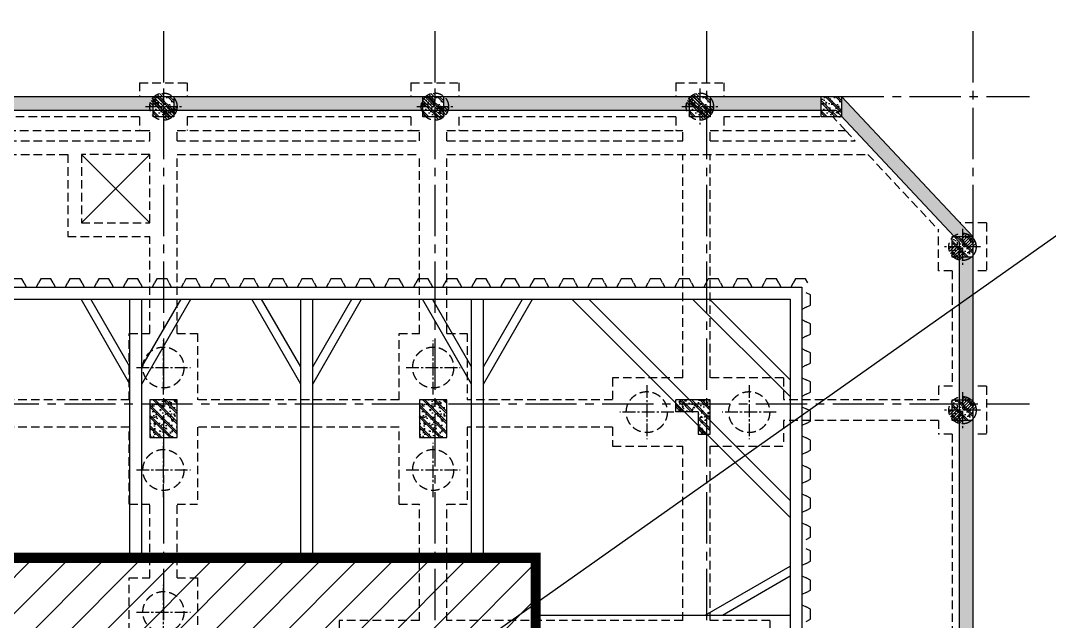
# Model space of a CAD drawing. Extents: x 71 to 3057337, y -14 to 345257.
# Drawn here: x 2999221 to 3029350, y 314331 to 331925 of the extents above; entities that cross this region are included whole.
import ezdxf

# ---------------------------------------------------------------- set-up
doc = ezdxf.new("R2010")
doc.units = 0
doc.header["$LTSCALE"] = 1000
doc.header["$MEASUREMENT"] = 0
doc.linetypes.add('CENTER2', pattern=[1.125, 0.75, -0.125, 0.125, -0.125])
doc.linetypes.add('HIDDEN', pattern=[0.375, 0.25, -0.125])
for name, color, linetype in [('03BORDER', 3, 'CONTINUOUS'), ('CDC.01.AXIS', 160, 'CENTER2'), ('CDC.04.HIDDEN', 8, 'HIDDEN'), ('CDC.05.STEEL', 4, 'CONTINUOUS'), ('CDC.09.COLUMN', 4, 'CONTINUOUS'), ('CDC.10.HATCH', 9, 'CONTINUOUS'), ('CDC.14.STEELNUM', 2, 'CONTINUOUS')]:
    doc.layers.add(name, color=color, linetype=linetype)
doc.layers.add('KCS_Plotter', color=11, linetype='CONTINUOUS', plot=False)

# ---------------------------------------------------------------- blocks, each defined once
blk = doc.blocks.new('7.95M')
at = {"layer": 'CDC.10.HATCH'}
h = blk.add_hatch(dxfattribs=at)
h.set_pattern_fill('CHAU-01', color=256, scale=80, style=0, pattern_type=2)
h.set_pattern_definition([(50, (-322187.27, 0), (573.80815, -50.20171), [60, -660]), (355, (-322187.3, 0), (-111.00107, 601.7537), [48, -528]), (100.4514, (-322139.46, -4.2), (462.8075, 551.55163), [50.99215, -560.91369]), (46.1842, (-322187.3, 160), (853.79284, -132.4152), [90, -990]), (96.6356, (-322116.1, 149), (747.73016, 779.2943), [76.48823, -841.3704]), (351.1842, (-322187.3, 160), (747.72956, 779.2949), [72, -792]), (21, (-322107.27, 120), (477.52564, -322.09511), [60, -660]), (326, (-322107.3, 120), (194.65227, 580.12004), [48, -528]), (71.4514, (-322067.5, 93.16), (672.1781, 258.0244), [50.99215, -560.91369]), (37.5, (-322187.27, 0), (9.727884, 266.315083), [0, -521.6, 0, -536, 0, -530]), (7.5, (-322187.27, 0), (210.45563, 315.52937), [0, -305.6, 0, -509.6, 0, -202]), (327.5, (-322365.67, 0), (427.05795, -18.043897), [0, -200, 0, -624, 0, -828]), (317.5, (-322445.67, 0), (466.548935, 80.083986), [0, -260, 0, -414.4, 0, -588]), (45, (-322187.27, 0), (-240.416306, 240.416306), []), (45, (-322187.27, 98), (-240.416306, 240.416306), [])])
h.paths.add_polyline_path([(1468217, -63848), (1458542, -63848), (1458542, -64248), (1468217, -64248)])
h.paths.add_polyline_path([(1476583, -63848), (1469267, -63848), (1469267, -64248), (1476583, -64248)])
h.paths.add_polyline_path([(1484393, -63848), (1477183, -63848), (1477183, -64248), (1484393, -64248)])
h.paths.add_polyline_path([(1492293, -63848), (1484993, -63848), (1484993, -64248), (1492293, -64248)])
h.paths.add_polyline_path([(1500193, -63848), (1492893, -63848), (1492893, -64248), (1500193, -64248)])
h.paths.add_polyline_path([(1508003, -63848), (1500793, -63848), (1500793, -64248), (1508003, -64248)])
h.paths.add_polyline_path([(1511853, -63848), (1508603, -63848), (1508603, -64248), (1511853, -64248)])
h.paths.add_polyline_path([(1512453, -63848), (1512453, -63848), (1512453, -64433), (1515745, -67954), (1516292, -67954)])
h = blk.add_hatch(dxfattribs=at)
h.set_pattern_fill('ANSI31', color=256, scale=500, style=0)
h.set_pattern_definition([(135, (3269256.156, 17236.047), (44.1941738, 44.1941738), [])])
edge = h.paths.add_edge_path()
edge.add_line((1492592, -63748), (1492592, -64148))
edge.add_line((1492592, -64148), (1492192, -64148))
edge.add_ellipse((1492592, -64148), major_axis=(283, 283), ratio=1, start_angle=45, end_angle=135, ccw=False)
edge = h.paths.add_edge_path()
edge.add_line((1492592, -64148), (1492992, -64148))
edge.add_ellipse((1492592, -64148), major_axis=(283, 283), ratio=1, start_angle=225, end_angle=315, ccw=False)
edge.add_line((1492592, -64548), (1492592, -64148))
h = blk.add_hatch(dxfattribs=at)
h.set_pattern_fill('CHAU-01', color=256, scale=50, angle=270, style=0, pattern_type=2)
h.set_pattern_definition([(320, (-256463.56, -371169.8), (-31.376067, -358.63009), [37.5, -412.5]), (265, (-256463.56, -371169.8), (376.09607, 69.37567), [30, -330]), (10.4514, (-256466.18, -371199.68), (344.71977, -289.25469), [31.870095, -350.571056]), (316.1842, (-256363.56, -371169.8), (-82.75951, -533.62052), [56.25, -618.75]), (6.6356, (-256370.46, -371214.26), (487.05894, -467.33135), [47.80514, -525.8565]), (261.1842, (-256363.56, -371169.8), (487.0593, -467.33097), [45, -495]), (291, (-256388.56, -371219.8), (-201.309445, -298.453526), [37.5, -412.5]), (236, (-256388.56, -371219.8), (362.57502, -121.657666), [30, -330]), (341.4514, (-256405.34, -371244.67), (161.26525, -420.111314), [31.870095, -350.571056]), (307.5, (-256463.56, -371169.8), (166.446927, -6.079928), [0, -326, 0, -335, 0, -331.25]), (277.5, (-256463.56, -371169.8), (197.205856, -131.534769), [0, -191, 0, -318.5, 0, -126.25]), (237.5, (-256463.56, -371058.3), (-11.277436, -266.911218), [0, -125, 0, -390, 0, -517.5]), (227.5, (-256463.56, -371008.3), (50.05249, -291.593085), [0, -162.5, 0, -259, 0, -367.5]), (315, (-256463.56, -371169.8), (150.26019, 150.26019), []), (315, (-256402.31, -371169.8), (150.26019, 150.26019), [])])
h.paths.add_polyline_path([(1492893, -64448), (1492293, -64448), (1492293, -63848), (1492893, -63848)])
h = blk.add_hatch(dxfattribs=at)
h.set_pattern_fill('ANSI31', color=256, scale=500, style=0)
h.set_pattern_definition([(135, (3277206.16, 17236.047), (44.1941738, 44.1941738), [])])
edge = h.paths.add_edge_path()
edge.add_line((1500542, -63748), (1500542, -64148))
edge.add_line((1500542, -64148), (1500142, -64148))
edge.add_ellipse((1500542, -64148), major_axis=(283, 283), ratio=1, start_angle=45, end_angle=135, ccw=False)
edge = h.paths.add_edge_path()
edge.add_line((1500542, -64148), (1500942, -64148))
edge.add_ellipse((1500542, -64148), major_axis=(283, 283), ratio=1, start_angle=225, end_angle=315, ccw=False)
edge.add_line((1500542, -64548), (1500542, -64148))
h = blk.add_hatch(dxfattribs=at)
h.set_pattern_fill('CHAU-01', color=256, scale=50, angle=270, style=0, pattern_type=2)
h.set_pattern_definition([(320, (-248563.56, -371169.85), (-31.376067, -358.63009), [37.5, -412.5]), (265, (-248563.56, -371169.85), (376.09607, 69.37567), [30, -330]), (10.4514, (-248566.17, -371199.73), (344.71977, -289.25469), [31.870095, -350.571056]), (316.1842, (-248463.56, -371169.85), (-82.75951, -533.62052), [56.25, -618.75]), (6.6356, (-248470.45, -371214.3), (487.05894, -467.33135), [47.80514, -525.8565]), (261.1842, (-248463.56, -371169.85), (487.0593, -467.33097), [45, -495]), (291, (-248488.56, -371219.85), (-201.309445, -298.453526), [37.5, -412.5]), (236, (-248488.56, -371219.85), (362.57502, -121.657666), [30, -330]), (341.4514, (-248505.33, -371244.72), (161.26525, -420.111314), [31.870095, -350.571056]), (307.5, (-248563.56, -371169.85), (166.446927, -6.079928), [0, -326, 0, -335, 0, -331.25]), (277.5, (-248563.56, -371169.85), (197.205856, -131.534769), [0, -191, 0, -318.5, 0, -126.25]), (237.5, (-248563.56, -371058.35), (-11.277436, -266.911218), [0, -125, 0, -390, 0, -517.5]), (227.5, (-248563.56, -371008.35), (50.05249, -291.593085), [0, -162.5, 0, -259, 0, -367.5]), (315, (-248563.56, -371169.85), (150.26019, 150.26019), []), (315, (-248502.3, -371169.85), (150.26019, 150.26019), [])])
h.paths.add_polyline_path([(1500793, -64449), (1500193, -64449), (1500193, -63849), (1500793, -63849)])
h = blk.add_hatch(dxfattribs=at)
h.set_pattern_fill('ANSI31', color=256, scale=500, style=0)
h.set_pattern_definition([(135, (3284966.1, 17236.047), (44.1941738, 44.1941738), [])])
edge = h.paths.add_edge_path()
edge.add_line((1508302, -63748), (1508302, -64148))
edge.add_line((1508302, -64148), (1507902, -64148))
edge.add_ellipse((1508302, -64148), major_axis=(283, 283), ratio=1, start_angle=45, end_angle=135, ccw=False)
edge = h.paths.add_edge_path()
edge.add_line((1508302, -64148), (1508702, -64148))
edge.add_ellipse((1508302, -64148), major_axis=(283, 283), ratio=1, start_angle=225, end_angle=315, ccw=False)
edge.add_line((1508302, -64548), (1508302, -64148))
h = blk.add_hatch(dxfattribs=at)
h.set_pattern_fill('CHAU-01', color=256, scale=50, angle=270, style=0, pattern_type=2)
h.set_pattern_definition([(320, (-240753.62, -371169.63), (-31.376067, -358.63009), [37.5, -412.5]), (265, (-240753.6, -371169.63), (376.09607, 69.37567), [30, -330]), (10.4514, (-240756.23, -371199.52), (344.71977, -289.25469), [31.870095, -350.571056]), (316.1842, (-240653.6, -371169.63), (-82.75951, -533.62052), [56.25, -618.75]), (6.6356, (-240660.5, -371214.1), (487.05894, -467.33135), [47.80514, -525.8565]), (261.1842, (-240653.6, -371169.63), (487.0593, -467.33097), [45, -495]), (291, (-240678.62, -371219.63), (-201.309445, -298.453526), [37.5, -412.5]), (236, (-240678.6, -371219.63), (362.57502, -121.657666), [30, -330]), (341.4514, (-240695.4, -371244.5), (161.26525, -420.111314), [31.870095, -350.571056]), (307.5, (-240753.62, -371169.63), (166.446927, -6.079928), [0, -326, 0, -335, 0, -331.25]), (277.5, (-240753.62, -371169.63), (197.205856, -131.534769), [0, -191, 0, -318.5, 0, -126.25]), (237.5, (-240753.62, -371058.13), (-11.277436, -266.911218), [0, -125, 0, -390, 0, -517.5]), (227.5, (-240753.62, -371008.13), (50.05249, -291.593085), [0, -162.5, 0, -259, 0, -367.5]), (315, (-240753.62, -371169.63), (150.26019, 150.26019), []), (315, (-240692.37, -371169.63), (150.26019, 150.26019), [])])
h.paths.add_polyline_path([(1508603, -64448), (1508003, -64448), (1508003, -63848), (1508603, -63848)])
h = blk.add_hatch(dxfattribs=at)
h.set_pattern_fill('CHAU-01', color=256, scale=50, angle=270, style=0, pattern_type=2)
h.set_pattern_definition([(320, (-236903.35, -371169), (-31.376067, -358.63009), [37.5, -412.5]), (265, (-236903.35, -371169), (376.09607, 69.37567), [30, -330]), (10.4514, (-236905.97, -371198.9), (344.71977, -289.25469), [31.870095, -350.571056]), (316.1842, (-236803.35, -371169), (-82.75951, -533.62052), [56.25, -618.75]), (6.6356, (-236810.25, -371213.47), (487.05894, -467.33135), [47.80514, -525.8565]), (261.1842, (-236803.35, -371169), (487.0593, -467.33097), [45, -495]), (291, (-236828.35, -371219), (-201.309445, -298.453526), [37.5, -412.5]), (236, (-236828.35, -371219), (362.57502, -121.657666), [30, -330]), (341.4514, (-236845.13, -371243.87), (161.26525, -420.111314), [31.870095, -350.571056]), (307.5, (-236903.35, -371169), (166.446927, -6.079928), [0, -326, 0, -335, 0, -331.25]), (277.5, (-236903.35, -371169), (197.205856, -131.534769), [0, -191, 0, -318.5, 0, -126.25]), (237.5, (-236903.35, -371057.5), (-11.277436, -266.911218), [0, -125, 0, -390, 0, -517.5]), (227.5, (-236903.35, -371007.5), (50.05249, -291.593085), [0, -162.5, 0, -259, 0, -367.5]), (315, (-236903.35, -371169), (150.26019, 150.26019), []), (315, (-236842.1, -371169), (150.26019, 150.26019), [])])
h.paths.add_polyline_path([(1512453, -64448), (1511853, -64448), (1511853, -63848), (1512453, -63848)])
h = blk.add_hatch(dxfattribs=at)
h.set_pattern_fill('ANSI31', color=256, scale=500, style=0)
h.set_pattern_definition([(45, (-260671.23, 13130.36), (-44.1941738, 44.1941738), [])])
h.paths.add_polyline_path([(1515992, -67854), (1515992, -68254), (1516392, -68254, 0.414214)])
h.paths.add_polyline_path([(1515992, -68254), (1515592, -68254, 0.414214), (1515992, -68654)])
h = blk.add_hatch(dxfattribs=at)
h.set_pattern_fill('CHAU-01', color=256, scale=50, angle=270, style=0, pattern_type=2)
h.set_pattern_definition([(320, (-233063.9, -375275.27), (-31.376067, -358.63009), [37.5, -412.5]), (265, (-233063.9, -375275.27), (376.09607, 69.37567), [30, -330]), (10.4514, (-233066.5, -375305.16), (344.71977, -289.25469), [31.870095, -350.571056]), (316.1842, (-232963.9, -375275.27), (-82.75951, -533.62052), [56.25, -618.75]), (6.6356, (-232970.8, -375319.74), (487.05894, -467.33135), [47.80514, -525.8565]), (261.1842, (-232963.9, -375275.27), (487.0593, -467.33097), [45, -495]), (291, (-232988.9, -375325.27), (-201.309445, -298.453526), [37.5, -412.5]), (236, (-232988.9, -375325.27), (362.57502, -121.657666), [30, -330]), (341.4514, (-233005.67, -375350.14), (161.26525, -420.111314), [31.870095, -350.571056]), (307.5, (-233063.9, -375275.27), (166.446927, -6.079928), [0, -326, 0, -335, 0, -331.25]), (277.5, (-233063.9, -375275.27), (197.205856, -131.534769), [0, -191, 0, -318.5, 0, -126.25]), (237.5, (-233063.9, -375163.77), (-11.277436, -266.911218), [0, -125, 0, -390, 0, -517.5]), (227.5, (-233063.9, -375113.77), (50.05249, -291.593085), [0, -162.5, 0, -259, 0, -367.5]), (315, (-233063.9, -375275.27), (150.26019, 150.26019), []), (315, (-233002.65, -375275.27), (150.26019, 150.26019), [])])
h.paths.add_polyline_path([(1516292, -68554), (1515692, -68554), (1515692, -67954), (1516292, -67954)])
h = blk.add_hatch(dxfattribs=at)
h.set_pattern_fill('CHAU-01', color=256, scale=80, style=0, pattern_type=2)
h.set_pattern_definition([(50, (-322187.27, -95344.57), (573.80815, -50.20171), [60, -660]), (355, (-322187.3, -95344.6), (-111.00107, 601.7537), [48, -528]), (100.4514, (-322139.46, -95348.76), (462.8075, 551.55163), [50.99215, -560.91369]), (46.1842, (-322187.3, -95184.6), (853.79284, -132.4152), [90, -990]), (96.6356, (-322116.1, -95195.6), (747.73016, 779.2943), [76.48823, -841.3704]), (351.1842, (-322187.3, -95184.6), (747.72956, 779.2949), [72, -792]), (21, (-322107.27, -95224.57), (477.52564, -322.09511), [60, -660]), (326, (-322107.3, -95224.6), (194.65227, 580.12004), [48, -528]), (71.4514, (-322067.5, -95251.4), (672.1781, 258.0244), [50.99215, -560.91369]), (37.5, (-322187.27, -95344.57), (9.727884, 266.315083), [0, -521.6, 0, -536, 0, -530]), (7.5, (-322187.27, -95344.57), (210.45563, 315.52937), [0, -305.6, 0, -509.6, 0, -202]), (327.5, (-322365.67, -95344.57), (427.05795, -18.043897), [0, -200, 0, -624, 0, -828]), (317.5, (-322445.67, -95344.57), (466.548935, 80.083986), [0, -260, 0, -414.4, 0, -588]), (45, (-322187.27, -95344.57), (-240.416306, 240.416306), []), (45, (-322187.27, -95246.57), (-240.416306, 240.416306), [])])
h.paths.add_polyline_path([(1516293, -103813), (1515893, -103813), (1515894, -110158), (1516294, -110158)])
h.paths.add_polyline_path([(1516293, -96348), (1515893, -96348), (1515893, -103213), (1516293, -103213)])
h.paths.add_polyline_path([(1516293, -87748), (1515893, -87748), (1515893, -95748), (1516293, -95748)])
h.paths.add_polyline_path([(1516293, -80497), (1515893, -80497), (1515893, -87148), (1516293, -87148)])
h.paths.add_polyline_path([(1516293, -73338), (1515893, -73338), (1515893, -79897), (1516293, -79897)])
h.paths.add_polyline_path([(1516292, -68554), (1515892, -68554), (1515893, -72738), (1516293, -72738)])
h.paths.add_polyline_path([(1516294, -116048), (1516294, -116048), (1516294, -116648), (1516294, -116648)])
h = blk.add_hatch(dxfattribs=at)
h.set_pattern_fill('CHAU-01', color=256, scale=50, style=0, pattern_type=2)
h.set_pattern_definition([(130, (3241572.2, 0), (-358.63009, -31.376067), [37.5, -412.5]), (185, (3241572.2, 0), (69.37567, 376.09607), [30, -330]), (79.5486, (3241542.33, -2.6), (-289.25469, 344.71977), [31.870095, -350.571056]), (133.8158, (3241572.2, 100), (-533.62052, -82.75951), [56.25, -618.75]), (83.3644, (3241527.75, 93.1), (-467.33135, 487.05894), [47.80514, -525.8565]), (188.8158, (3241572.2, 100), (-467.33097, 487.0593), [45, -495]), (159, (3241522.2, 75), (-298.453526, -201.309445), [37.5, -412.5]), (214, (3241522.2, 75), (-121.657666, 362.57502), [30, -330]), (108.5486, (3241497.34, 58.22), (-420.111314, 161.26525), [31.870095, -350.571056]), (142.5, (3241572.21, 0), (-6.079928, 166.446927), [0, -326, 0, -335, 0, -331.25]), (172.5, (3241572.21, 0), (-131.534769, 197.205856), [0, -191, 0, -318.5, 0, -126.25]), (212.5, (3241683.71, 0), (-266.911218, -11.277436), [0, -125, 0, -390, 0, -517.5]), (222.5, (3241733.71, 0), (-291.593085, 50.05249), [0, -162.5, 0, -259, 0, -367.5]), (135, (3241572.21, 0), (150.26019, 150.26019), []), (135, (3241572.21, 61.25), (150.26019, 150.26019), [])])
h.paths.add_polyline_path([(1492642, -72738), (1492992, -72738), (1492992, -72848), (1492642, -72848)])
h.paths.add_polyline_path([(1492642, -72848), (1492992, -72848), (1492992, -73838), (1492642, -73838)])
h.paths.add_polyline_path([(1492192, -72848), (1492642, -72848), (1492642, -73838), (1492192, -73838)])
h.paths.add_polyline_path([(1492192, -72738), (1492642, -72738), (1492642, -72848), (1492192, -72848)])
h = blk.add_hatch(dxfattribs=at)
h.set_pattern_fill('CHAU-01', color=256, scale=50, style=0, pattern_type=2)
h.set_pattern_definition([(130, (3249472.2, 0), (-358.63009, -31.376067), [37.5, -412.5]), (185, (3249472.2, 0), (69.37567, 376.09607), [30, -330]), (79.5486, (3249442.3, -2.6), (-289.25469, 344.71977), [31.870095, -350.571056]), (133.8158, (3249472.2, 100), (-533.62052, -82.75951), [56.25, -618.75]), (83.3644, (3249427.73, 93.1), (-467.33135, 487.05894), [47.80514, -525.8565]), (188.8158, (3249472.2, 100), (-467.33097, 487.0593), [45, -495]), (159, (3249422.2, 75), (-298.453526, -201.309445), [37.5, -412.5]), (214, (3249422.2, 75), (-121.657666, 362.57502), [30, -330]), (108.5486, (3249397.32, 58.22), (-420.111314, 161.26525), [31.870095, -350.571056]), (142.5, (3249472.2, 0), (-6.079928, 166.446927), [0, -326, 0, -335, 0, -331.25]), (172.5, (3249472.2, 0), (-131.534769, 197.205856), [0, -191, 0, -318.5, 0, -126.25]), (212.5, (3249583.7, 0), (-266.911218, -11.277436), [0, -125, 0, -390, 0, -517.5]), (222.5, (3249633.7, 0), (-291.593085, 50.05249), [0, -162.5, 0, -259, 0, -367.5]), (135, (3249472.2, 0), (150.26019, 150.26019), []), (135, (3249472.2, 61.25), (150.26019, 150.26019), [])])
h.paths.add_polyline_path([(1500542, -72738), (1500892, -72738), (1500892, -72848), (1500542, -72848)])
h.paths.add_polyline_path([(1500542, -72848), (1500892, -72848), (1500892, -73838), (1500542, -73838)])
h.paths.add_polyline_path([(1500092, -72848), (1500542, -72848), (1500542, -73838), (1500092, -73838)])
h.paths.add_polyline_path([(1500092, -72738), (1500542, -72738), (1500542, -72848), (1500092, -72848)])
h = blk.add_hatch(dxfattribs=at)
h.set_pattern_fill('CHAU-01', color=256, scale=50, style=0, pattern_type=2)
h.set_pattern_definition([(130, (3249172.2, 0), (-358.63009, -31.376067), [37.5, -412.5]), (185, (3249172.2, 0), (69.37567, 376.09607), [30, -330]), (79.5486, (3249142.3, -2.6), (-289.25469, 344.71977), [31.870095, -350.571056]), (133.8158, (3249172.2, 100), (-533.62052, -82.75951), [56.25, -618.75]), (83.3644, (3249127.73, 93.1), (-467.33135, 487.05894), [47.80514, -525.8565]), (188.8158, (3249172.2, 100), (-467.33097, 487.0593), [45, -495]), (159, (3249122.2, 75), (-298.453526, -201.309445), [37.5, -412.5]), (214, (3249122.2, 75), (-121.657666, 362.57502), [30, -330]), (108.5486, (3249097.32, 58.22), (-420.111314, 161.26525), [31.870095, -350.571056]), (142.5, (3249172.2, 0), (-6.079928, 166.446927), [0, -326, 0, -335, 0, -331.25]), (172.5, (3249172.2, 0), (-131.534769, 197.205856), [0, -191, 0, -318.5, 0, -126.25]), (212.5, (3249283.7, 0), (-266.911218, -11.277436), [0, -125, 0, -390, 0, -517.5]), (222.5, (3249333.7, 0), (-291.593085, 50.05249), [0, -162.5, 0, -259, 0, -367.5]), (135, (3249172.2, 0), (150.26019, 150.26019), []), (135, (3249172.2, 61.25), (150.26019, 150.26019), [])])
h.paths.add_polyline_path([(1508492, -72848), (1508602, -72848), (1508602, -73738), (1508492, -73738)])
h.paths.add_polyline_path([(1507602, -72848), (1508492, -72848), (1508492, -73738), (1508252, -73738), (1508252, -73088), (1507602, -73088)])
h.paths.add_polyline_path([(1507602, -72738), (1508492, -72738), (1508492, -72848), (1507602, -72848)])
h.paths.add_polyline_path([(1508492, -72738), (1508602, -72738), (1508602, -72848), (1508492, -72848)])
h = blk.add_hatch(dxfattribs=at)
h.set_pattern_fill('ANSI31', color=256, scale=500, style=0)
h.set_pattern_definition([(45, (-260671.1, 8346.546), (-44.1941738, 44.1941738), [])])
h.paths.add_polyline_path([(1515993, -72638), (1515993, -73038), (1516393, -73038, 0.414214)])
h.paths.add_polyline_path([(1515993, -73038), (1515593, -73038, 0.414214), (1515993, -73438)])
h = blk.add_hatch(dxfattribs=at)
h.set_pattern_fill('CHAU-01', color=256, scale=50, angle=270, style=0, pattern_type=2)
h.set_pattern_definition([(320, (-233063.76, -380059.08), (-31.376067, -358.63009), [37.5, -412.5]), (265, (-233063.76, -380059.1), (376.09607, 69.37567), [30, -330]), (10.4514, (-233066.38, -380088.97), (344.71977, -289.25469), [31.870095, -350.571056]), (316.1842, (-232963.76, -380059.1), (-82.75951, -533.62052), [56.25, -618.75]), (6.6356, (-232970.66, -380103.55), (487.05894, -467.33135), [47.80514, -525.8565]), (261.1842, (-232963.76, -380059.1), (487.0593, -467.33097), [45, -495]), (291, (-232988.76, -380109.08), (-201.309445, -298.453526), [37.5, -412.5]), (236, (-232988.76, -380109.1), (362.57502, -121.657666), [30, -330]), (341.4514, (-233005.54, -380133.95), (161.26525, -420.111314), [31.870095, -350.571056]), (307.5, (-233063.76, -380059.08), (166.446927, -6.079928), [0, -326, 0, -335, 0, -331.25]), (277.5, (-233063.76, -380059.08), (197.205856, -131.534769), [0, -191, 0, -318.5, 0, -126.25]), (237.5, (-233063.76, -379947.58), (-11.277436, -266.911218), [0, -125, 0, -390, 0, -517.5]), (227.5, (-233063.76, -379897.58), (50.05249, -291.593085), [0, -162.5, 0, -259, 0, -367.5]), (315, (-233063.76, -380059.08), (150.26019, 150.26019), []), (315, (-233002.51, -380059.08), (150.26019, 150.26019), [])])
h.paths.add_polyline_path([(1516293, -73338), (1515693, -73338), (1515693, -72738), (1516293, -72738)])
at = {"layer": 'CDC.01.AXIS', "ltscale": 2}
for p, q in [((1492592, -61938), (1492592, -120474)), ((1500542, -61938), (1500542, -120474)), ((1508492, -61938), (1508492, -120474)), ((1516292, -61938), (1516292, -120474)), ((1410944, -63847), (1517957, -63847)), ((1410944, -72848), (1517957, -72848))]:
    blk.add_line(p, q, dxfattribs=at)
at = {"layer": 'CDC.01.AXIS', "ltscale": 0.5}
for p, q in [((1492592, -63620), (1492592, -64676)), ((1500542, -63620), (1500542, -64676)), ((1508302, -63620), (1508302, -64676)), ((1492064, -64148), (1493120, -64148)), ((1500014, -64148), (1501070, -64148)), ((1507774, -64148), (1508830, -64148)), ((1515992, -67726), (1515992, -68782)), ((1516520, -68254), (1515464, -68254)), ((1492592, -72580), (1492592, -70996)), ((1500492, -72580), (1500492, -70996)), ((1491800, -71788), (1493384, -71788)), ((1499700, -71788), (1501284, -71788)), ((1506747, -72302), (1506747, -73886)), ((1509747, -72302), (1509747, -73886)), ((1515993, -72510), (1515993, -73566)), ((1507539, -73094), (1505955, -73094)), ((1510539, -73094), (1508955, -73094)), ((1516521, -73038), (1515465, -73038)), ((1492592, -75580), (1492592, -73996)), ((1500492, -75580), (1500492, -73996)), ((1491800, -74788), (1493384, -74788)), ((1499700, -74788), (1501284, -74788)), ((1492592, -79740), (1492592, -78156)), ((1491800, -78948), (1493384, -78948))]:
    blk.add_line(p, q, dxfattribs=at)
at = {"layer": 'CDC.04.HIDDEN'}
for p, q in [((1491892, -63448), (1491892, -63848)), ((1491892, -63448), (1493292, -63448)), ((1493292, -63448), (1493292, -63848)), ((1499842, -63448), (1499842, -63848)), ((1499842, -63448), (1501242, -63448)), ((1501242, -63448), (1501242, -63848)), ((1507602, -63448), (1507602, -63848)), ((1507602, -63448), (1509002, -63448)), ((1509002, -63448), (1509002, -63848)), ((1491892, -64448), (1485392, -64448)), ((1491892, -64448), (1491892, -64848)), ((1493292, -64448), (1493292, -64848)), ((1499842, -64448), (1493292, -64448)), ((1499842, -64448), (1499842, -64848)), ((1501242, -64448), (1501242, -64848)), ((1507602, -64448), (1501242, -64448)), ((1507602, -64448), (1507602, -64848)), ((1509002, -64448), (1509002, -64848)), ((1512193, -64448), (1509002, -64448)), ((1512567, -64848), (1512193, -64448)), ((1485392, -64848), (1492192, -64848)), ((1491892, -64848), (1492192, -64848)), ((1492192, -65148), (1492192, -64848)), ((1492992, -64848), (1493292, -64848)), ((1492992, -65148), (1492992, -64848)), ((1492992, -64848), (1500092, -64848)), ((1499842, -64848), (1500092, -64848)), ((1500092, -65148), (1500092, -64848)), ((1500892, -64848), (1501242, -64848)), ((1500892, -65148), (1500892, -64848)), ((1500892, -64848), (1507802, -64848)), ((1507602, -64848), (1507802, -64848)), ((1507802, -65148), (1507802, -64848)), ((1508602, -64848), (1509002, -64848)), ((1508602, -65148), (1508602, -64848)), ((1508602, -64848), (1512567, -64848)), ((1512567, -64848), (1512848, -65148)), ((1485042, -65148), (1492192, -65148)), ((1492992, -65148), (1500092, -65148)), ((1500892, -65148), (1507802, -65148)), ((1508602, -65148), (1512848, -65148)), ((1485042, -65548), (1489792, -65548)), ((1489792, -65548), (1489792, -67948)), ((1492992, -70788), (1492992, -65548)), ((1492992, -65548), (1500092, -65548)), ((1500092, -70788), (1500092, -65548)), ((1500892, -70788), (1500892, -65548)), ((1500892, -65548), (1513222, -65548)), ((1507802, -72094), (1507802, -65548)), ((1508602, -72094), (1508602, -65548)), ((1513222, -65548), (1515292, -67763)), ((1515292, -68954), (1515292, -67763)), ((1516692, -67554), (1515918, -67554)), ((1516692, -67554), (1516692, -68954)), ((1489792, -67948), (1492192, -67948)), ((1492192, -70788), (1492192, -67948)), ((1515692, -68954), (1515292, -68954)), ((1515692, -68954), (1515693, -72338)), ((1516692, -68954), (1516292, -68954)), ((1491592, -72738), (1491592, -70788)), ((1491592, -70788), (1492192, -70788)), ((1492992, -70788), (1493592, -70788)), ((1493592, -70788), (1493592, -72738)), ((1499492, -72738), (1499492, -70788)), ((1499492, -70788), (1500092, -70788)), ((1500892, -70788), (1501492, -70788)), ((1501492, -70788), (1501492, -72738)), ((1507802, -72094), (1505747, -72094)), ((1505747, -72094), (1505747, -72738)), ((1510747, -72094), (1508602, -72094)), ((1510747, -72094), (1510747, -72738)), ((1515693, -72338), (1515293, -72338)), ((1515293, -72338), (1515293, -72738)), ((1516693, -72338), (1516293, -72338)), ((1516693, -72338), (1516693, -73738)), ((1491592, -72738), (1485692, -72738)), ((1499492, -72738), (1493592, -72738)), ((1505747, -72738), (1501492, -72738)), ((1515293, -72738), (1510747, -72738)), ((1515293, -73338), (1510747, -73338)), ((1510747, -73338), (1510747, -74094)), ((1515293, -73338), (1515293, -73738)), ((1491592, -73538), (1485692, -73538)), ((1491592, -75788), (1491592, -73538)), ((1499492, -73538), (1493592, -73538)), ((1493592, -73538), (1493592, -75788)), ((1499492, -75788), (1499492, -73538)), ((1505747, -73538), (1501492, -73538)), ((1501492, -73538), (1501492, -75788)), ((1505747, -73538), (1505747, -74094)), ((1515693, -73738), (1515293, -73738)), ((1515693, -73738), (1515693, -79498)), ((1516693, -73738), (1516293, -73738)), ((1505747, -74094), (1507802, -74094)), ((1507802, -79198), (1507802, -74094)), ((1508602, -79198), (1508602, -74094)), ((1508602, -74094), (1510747, -74094)), ((1491592, -75788), (1492192, -75788)), ((1492192, -77948), (1492192, -75788)), ((1492992, -77948), (1492992, -75788)), ((1492992, -75788), (1493592, -75788)), ((1499492, -75788), (1500092, -75788)), ((1500092, -79198), (1500092, -75788)), ((1500892, -79198), (1500892, -75788)), ((1500892, -75788), (1501492, -75788)), ((1491592, -79898), (1491592, -77948)), ((1491592, -77948), (1492192, -77948)), ((1492992, -77948), (1493592, -77948)), ((1493592, -77948), (1493592, -79898)), ((1500092, -79198), (1497742, -79198)), ((1497742, -79198), (1497742, -79898)), ((1507802, -79198), (1500892, -79198)), ((1510352, -79198), (1508602, -79198)), ((1510352, -79198), (1510352, -79898))]:
    blk.add_line(p, q, dxfattribs=at)
blk.add_lwpolyline([(1492192, -65548), (1490192, -65548), (1490192, -67548), (1492192, -67548)], close=True, dxfattribs=at)
for centre, radius in [((1492592, -64148), 400), ((1500542, -64148), 400), ((1508302, -64148), 400), ((1515992, -68254), 400), ((1492592, -71788), 600), ((1500492, -71788), 600), ((1506747, -73094), 600), ((1509747, -73094), 600), ((1515993, -73038), 400), ((1492592, -74788), 600), ((1500492, -74788), 600), ((1492592, -78948), 600)]:
    blk.add_circle(centre, radius, dxfattribs=at)
at = {"layer": 'CDC.09.COLUMN'}
for p, q in [((1416077, -63848), (1512453, -63848)), ((1512453, -63848), (1516292, -67954)), ((1416250, -64248), (1512279, -64248)), ((1512279, -64248), (1515892, -68112)), ((1516292, -67954), (1516294, -118538)), ((1515892, -68112), (1515894, -119138))]:
    blk.add_line(p, q, dxfattribs=at)
at = {"layer": 'CDC.09.COLUMN', "ltscale": 2000}
for p, q in [((1508602, -72738), (1507602, -72738)), ((1507602, -73088), (1507602, -72738)), ((1508602, -73738), (1508602, -72738)), ((1508252, -73088), (1507602, -73088)), ((1508252, -73088), (1508252, -73738)), ((1508252, -73738), (1508602, -73738))]:
    blk.add_line(p, q, dxfattribs=at)
for points in [[(1492893, -63848), (1492893, -64448), (1492293, -64448), (1492293, -63848)], [(1500793, -63849), (1500793, -64449), (1500193, -64449), (1500193, -63849)], [(1508603, -63848), (1508603, -64448), (1508003, -64448), (1508003, -63848)], [(1512453, -63848), (1512453, -64448), (1511853, -64448), (1511853, -63848)], [(1516292, -67954), (1516292, -68554), (1515692, -68554), (1515692, -67954)], [(1492192, -72738), (1492192, -73838), (1492992, -73838), (1492992, -72738)], [(1500092, -72738), (1500092, -73838), (1500892, -73838), (1500892, -72738)], [(1516293, -72738), (1516293, -73338), (1515693, -73338), (1515693, -72738)]]:
    blk.add_lwpolyline(points, close=True, dxfattribs=at)
at = {"layer": 'CDC.10.HATCH'}
for p, q in [((1492192, -65548), (1490192, -67548)), ((1492192, -67548), (1490192, -65548))]:
    blk.add_line(p, q, dxfattribs=at)

msp = doc.modelspace()

# ---------------------------------------------------------------- hatches: boundary and pattern name
at = {"layer": 'CDC.10.HATCH'}
h = msp.add_hatch(dxfattribs=at)
h.set_pattern_fill('ANSI31', color=256, scale=6000, style=0)
h.set_pattern_definition([(45, (6046.44, 116416.5), (-530.33009, 530.33009), [])])
h.paths.add_polyline_path([(3014304.1, 316190.9), (2934235.7, 316190.9), (2934235.7, 287145.7), (3014304.1, 287145.7)])
h.paths.add_polyline_path([(2958056.3, 300307.1), (2989134.8, 300307.1), (2989134.8, 303623.8), (2958056.3, 303623.8)], flags=24)

# ---------------------------------------------------------------- linework, layer by layer
at = {"layer": 'CDC.05.STEEL', "linetype": 'Continuous'}
for p, q in [((2926504.2, 324116), (3022104.4, 324116)), ((3022104.4, 324116), (3022104.4, 279496.5)), ((2926854.2, 323766), (3021754.4, 323766)), ((3021754.4, 317376.9), (3015365.3, 323766)), ((3021754.4, 317871.9), (3015860.3, 323766)), ((3021754.4, 320912.4), (3018900.9, 323766)), ((3021754.4, 321407.4), (3019395.8, 323766)), ((3021754.4, 323766), (3021754.4, 279846.5))]:
    msp.add_line(p, q, dxfattribs=at)
at = {"layer": 'CDC.05.STEEL', "color": 4}
for p, q in [((3002425.4, 321282.9), (3000992.6, 323766)), ((3002425.4, 321783.1), (3001281.2, 323766)), ((3002425.4, 316190.9), (3002425.4, 323766)), ((3002775.4, 316190.9), (3002775.4, 323766)), ((3002775.4, 321783.1), (3003919.6, 323766)), ((3002775.4, 321282.9), (3004208.2, 323766)), ((3007425.4, 321282.9), (3005992.6, 323766)), ((3007425.4, 321783.1), (3006281.2, 323766)), ((3007425.4, 316190.9), (3007425.4, 323766)), ((3007775.4, 316190.9), (3007775.4, 323766)), ((3007775.4, 321783.1), (3008919.6, 323766)), ((3007775.4, 321282.9), (3009208.2, 323766)), ((3012425.4, 321282.9), (3010992.6, 323766)), ((3012425.4, 321783.1), (3011281.2, 323766)), ((3012425.4, 316190.9), (3012425.4, 323766)), ((3012775.4, 316190.9), (3012775.4, 323766)), ((3012775.4, 321783.1), (3013919.6, 323766)), ((3012775.4, 321282.9), (3014208.2, 323766)), ((3019271.4, 314516.9), (3021754.4, 315949.7)), ((3019771.6, 314516.9), (3021754.4, 315661.1)), ((3014179.3, 314516.9), (3021754.4, 314516.9))]:
    msp.add_line(p, q, dxfattribs=at)
at = {"layer": 'CDC.05.STEEL', "color": 4, "ltscale": 1000}
for points in [[(2999322.2, 324241), (2999259.7, 324366), (2999259.7, 324366), (2998959.7, 324366), (2998959.7, 324366), (2998897.2, 324241)], [(2999322.2, 324241), (2999384.7, 324116), (2999384.7, 324116), (2999684.7, 324116), (2999684.7, 324116), (2999747.2, 324241)], [(3000172.2, 324241), (3000109.7, 324366), (3000109.7, 324366), (2999809.7, 324366), (2999809.7, 324366), (2999747.2, 324241)], [(3000172.2, 324241), (3000234.7, 324116), (3000234.7, 324116), (3000534.7, 324116), (3000534.7, 324116), (3000597.2, 324241)], [(3001022.2, 324241), (3000959.7, 324366), (3000959.7, 324366), (3000659.7, 324366), (3000659.7, 324366), (3000597.2, 324241)], [(3001022.2, 324241), (3001084.7, 324116), (3001084.7, 324116), (3001384.7, 324116), (3001384.7, 324116), (3001447.2, 324241)], [(3001022.2, 324241), (3001084.7, 324116), (3001084.7, 324116), (3001384.7, 324116), (3001384.7, 324116), (3001447.2, 324241)], [(3001203.6, 324116), (3001384.7, 324116), (3001384.7, 324116), (3001447.2, 324241)], [(3001203.6, 324116), (3001384.7, 324116), (3001384.7, 324116), (3001447.2, 324241)], [(3001872.2, 324241), (3001809.7, 324366), (3001809.7, 324366), (3001509.7, 324366), (3001509.7, 324366), (3001447.2, 324241)], [(3001872.2, 324241), (3001809.7, 324366), (3001809.7, 324366), (3001509.7, 324366), (3001509.7, 324366), (3001447.2, 324241)], [(3001872.2, 324241), (3001809.7, 324366), (3001809.7, 324366), (3001509.7, 324366), (3001509.7, 324366), (3001447.2, 324241)], [(3001872.2, 324241), (3001809.7, 324366), (3001809.7, 324366), (3001509.7, 324366), (3001509.7, 324366), (3001447.2, 324241)], [(3001872.2, 324241), (3001934.7, 324116), (3001934.7, 324116), (3002234.7, 324116), (3002234.7, 324116), (3002297.2, 324241)], [(3002722.2, 324241), (3002659.7, 324366), (3002659.7, 324366), (3002359.7, 324366), (3002359.7, 324366), (3002297.2, 324241)], [(3002722.2, 324241), (3002784.7, 324116), (3002784.7, 324116), (3003084.7, 324116), (3003084.7, 324116), (3003147.2, 324241)], [(3003572.2, 324241), (3003509.7, 324366), (3003509.7, 324366), (3003209.7, 324366), (3003209.7, 324366), (3003147.2, 324241)], [(3003572.2, 324241), (3003634.7, 324116), (3003634.7, 324116), (3003934.7, 324116), (3003934.7, 324116), (3003997.2, 324241)], [(3004422.2, 324241), (3004359.7, 324366), (3004359.7, 324366), (3004059.7, 324366), (3004059.7, 324366), (3003997.2, 324241)], [(3004422.2, 324241), (3004484.7, 324116), (3004484.7, 324116), (3004784.7, 324116), (3004784.7, 324116), (3004847.2, 324241)], [(3005272.2, 324241), (3005209.7, 324366), (3005209.7, 324366), (3004909.7, 324366), (3004909.7, 324366), (3004847.2, 324241)], [(3005272.2, 324241), (3005334.7, 324116), (3005334.7, 324116), (3005634.7, 324116), (3005634.7, 324116), (3005697.2, 324241)], [(3006122.2, 324241), (3006059.7, 324366), (3006059.7, 324366), (3005759.7, 324366), (3005759.7, 324366), (3005697.2, 324241)], [(3006122.2, 324241), (3006059.7, 324366), (3006059.7, 324366), (3005759.7, 324366), (3005759.7, 324366), (3005697.2, 324241)], [(3006122.2, 324241), (3006184.7, 324116), (3006184.7, 324116), (3006484.7, 324116), (3006484.7, 324116), (3006547.2, 324241)], [(3006972.2, 324241), (3006909.7, 324366), (3006909.7, 324366), (3006609.7, 324366), (3006609.7, 324366), (3006547.2, 324241)], [(3006972.2, 324241), (3007034.7, 324116), (3007034.7, 324116), (3007334.7, 324116), (3007334.7, 324116), (3007397.2, 324241)], [(3007822.2, 324241), (3007759.7, 324366), (3007759.7, 324366), (3007459.7, 324366), (3007459.7, 324366), (3007397.2, 324241)], [(3007822.2, 324241), (3007884.7, 324116), (3007884.7, 324116), (3008184.7, 324116), (3008184.7, 324116), (3008247.2, 324241)], [(3008672.2, 324241), (3008609.7, 324366), (3008609.7, 324366), (3008309.7, 324366), (3008309.7, 324366), (3008247.2, 324241)], [(3008672.2, 324241), (3008734.7, 324116), (3008734.7, 324116), (3009034.7, 324116), (3009034.7, 324116), (3009097.2, 324241)], [(3009522.2, 324241), (3009459.7, 324366), (3009459.7, 324366), (3009159.7, 324366), (3009159.7, 324366), (3009097.2, 324241)], [(3009522.2, 324241), (3009584.7, 324116), (3009584.7, 324116), (3009884.7, 324116), (3009884.7, 324116), (3009947.2, 324241)], [(3009522.2, 324241), (3009584.7, 324116), (3009584.7, 324116), (3009884.7, 324116), (3009884.7, 324116), (3009947.2, 324241)], [(3009703.6, 324116), (3009884.7, 324116), (3009884.7, 324116), (3009947.2, 324241)], [(3010372.2, 324241), (3010309.7, 324366), (3010309.7, 324366), (3010009.7, 324366), (3010009.7, 324366), (3009947.2, 324241)], [(3010372.2, 324241), (3010309.7, 324366), (3010309.7, 324366), (3010009.7, 324366), (3010009.7, 324366), (3009947.2, 324241)], [(3010372.2, 324241), (3010434.7, 324116), (3010434.7, 324116), (3010734.7, 324116), (3010734.7, 324116), (3010797.2, 324241)], [(3011222.2, 324241), (3011159.7, 324366), (3011159.7, 324366), (3010859.7, 324366), (3010859.7, 324366), (3010797.2, 324241)], [(3011222.2, 324241), (3011284.7, 324116), (3011284.7, 324116), (3011584.7, 324116), (3011584.7, 324116), (3011647.2, 324241)], [(3012072.2, 324241), (3012009.7, 324366), (3012009.7, 324366), (3011709.7, 324366), (3011709.7, 324366), (3011647.2, 324241)], [(3012072.2, 324241), (3012134.7, 324116), (3012134.7, 324116), (3012434.7, 324116), (3012434.7, 324116), (3012497.2, 324241)], [(3012922.2, 324241), (3012859.7, 324366), (3012859.7, 324366), (3012559.7, 324366), (3012559.7, 324366), (3012497.2, 324241)], [(3012922.2, 324241), (3012984.7, 324116), (3012984.7, 324116), (3013284.7, 324116), (3013284.7, 324116), (3013347.2, 324241)], [(3013772.2, 324241), (3013709.7, 324366), (3013709.7, 324366), (3013409.7, 324366), (3013409.7, 324366), (3013347.2, 324241)], [(3013772.2, 324241), (3013834.7, 324116), (3013834.7, 324116), (3014134.7, 324116), (3014134.7, 324116), (3014197.2, 324241)], [(3014622.2, 324241), (3014559.7, 324366), (3014559.7, 324366), (3014259.7, 324366), (3014259.7, 324366), (3014197.2, 324241)], [(3014622.2, 324241), (3014559.7, 324366), (3014559.7, 324366), (3014259.7, 324366), (3014259.7, 324366), (3014197.2, 324241)], [(3014622.2, 324241), (3014684.7, 324116), (3014684.7, 324116), (3014984.7, 324116), (3014984.7, 324116), (3015047.2, 324241)], [(3015472.2, 324241), (3015409.7, 324366), (3015409.7, 324366), (3015109.7, 324366), (3015109.7, 324366), (3015047.2, 324241)], [(3015472.2, 324241), (3015534.7, 324116), (3015534.7, 324116), (3015834.7, 324116), (3015834.7, 324116), (3015897.2, 324241)], [(3016322.2, 324241), (3016259.7, 324366), (3016259.7, 324366), (3015959.7, 324366), (3015959.7, 324366), (3015897.2, 324241)], [(3016322.2, 324241), (3016384.7, 324116), (3016384.7, 324116), (3016684.7, 324116), (3016684.7, 324116), (3016747.2, 324241)], [(3017172.2, 324241), (3017109.7, 324366), (3017109.7, 324366), (3016809.7, 324366), (3016809.7, 324366), (3016747.2, 324241)], [(3017172.2, 324241), (3017234.7, 324116), (3017234.7, 324116), (3017534.7, 324116), (3017534.7, 324116), (3017597.2, 324241)], [(3018022.2, 324241), (3017959.7, 324366), (3017959.7, 324366), (3017659.7, 324366), (3017659.7, 324366), (3017597.2, 324241)], [(3018022.2, 324241), (3018084.7, 324116), (3018084.7, 324116), (3018384.7, 324116), (3018384.7, 324116), (3018447.2, 324241)], [(3018022.2, 324241), (3018084.7, 324116), (3018084.7, 324116), (3018384.7, 324116), (3018384.7, 324116), (3018447.2, 324241)], [(3018203.6, 324116), (3018384.7, 324116), (3018384.7, 324116), (3018447.2, 324241)], [(3018872.2, 324241), (3018809.7, 324366), (3018809.7, 324366), (3018509.7, 324366), (3018509.7, 324366), (3018447.2, 324241)], [(3018872.2, 324241), (3018809.7, 324366), (3018809.7, 324366), (3018509.7, 324366), (3018509.7, 324366), (3018447.2, 324241)], [(3018872.2, 324241), (3018809.7, 324366), (3018809.7, 324366), (3018509.7, 324366), (3018509.7, 324366), (3018447.2, 324241)], [(3018872.2, 324241), (3018934.7, 324116), (3018934.7, 324116), (3019234.7, 324116), (3019234.7, 324116), (3019297.2, 324241)], [(3018872.2, 324241), (3018934.7, 324116), (3018934.7, 324116), (3019234.7, 324116), (3019234.7, 324116), (3019297.2, 324241)], [(3019722.2, 324241), (3019659.7, 324366), (3019659.7, 324366), (3019359.7, 324366), (3019359.7, 324366), (3019297.2, 324241)], [(3019722.2, 324241), (3019784.7, 324116), (3019784.7, 324116), (3020084.7, 324116), (3020084.7, 324116), (3020147.2, 324241)], [(3020572.2, 324241), (3020509.7, 324366), (3020509.7, 324366), (3020209.7, 324366), (3020209.7, 324366), (3020147.2, 324241)], [(3020572.2, 324241), (3020509.7, 324366), (3020509.7, 324366), (3020209.7, 324366), (3020209.7, 324366), (3020147.2, 324241)], [(3020572.2, 324241), (3020634.7, 324116), (3020634.7, 324116), (3020934.7, 324116), (3020934.7, 324116), (3020997.2, 324241)], [(3021422.2, 324241), (3021359.7, 324366), (3021359.7, 324366), (3021059.7, 324366), (3021059.7, 324366), (3020997.2, 324241)], [(3021422.2, 324241), (3021484.7, 324116), (3021484.7, 324116), (3021784.7, 324116), (3021784.7, 324116), (3021847.2, 324241)], [(3022272.2, 324241), (3022209.7, 324366), (3022209.7, 324366), (3021909.7, 324366), (3021909.7, 324366), (3021847.2, 324241)], [(3022229.4, 323530.6), (3022354.4, 323593.1), (3022354.4, 323593.1), (3022354.4, 323893.1), (3022354.4, 323893.1), (3022229.4, 323955.6)], [(3022229.4, 323530.6), (3022354.4, 323593.1), (3022354.4, 323593.1), (3022354.4, 323893.1), (3022354.4, 323893.1), (3022229.4, 323955.6)], [(3022229.4, 323530.6), (3022104.4, 323468.1), (3022104.4, 323468.1), (3022104.4, 323168.1), (3022104.4, 323168.1), (3022229.4, 323105.6)], [(3022229.4, 322680.6), (3022354.4, 322743.1), (3022354.4, 322743.1), (3022354.4, 323043.1), (3022354.4, 323043.1), (3022229.4, 323105.6)], [(3022229.4, 322680.6), (3022104.4, 322618.1), (3022104.4, 322618.1), (3022104.4, 322318.1), (3022104.4, 322318.1), (3022229.4, 322255.6)], [(3022229.4, 321830.6), (3022354.4, 321893.1), (3022354.4, 321893.1), (3022354.4, 322193.1), (3022354.4, 322193.1), (3022229.4, 322255.6)], [(3022229.4, 321830.6), (3022104.4, 321768.1), (3022104.4, 321768.1), (3022104.4, 321468.1), (3022104.4, 321468.1), (3022229.4, 321405.6)], [(3022229.4, 320980.6), (3022354.4, 321043.1), (3022354.4, 321043.1), (3022354.4, 321343.1), (3022354.4, 321343.1), (3022229.4, 321405.6)], [(3022229.4, 320980.6), (3022104.4, 320918.1), (3022104.4, 320918.1), (3022104.4, 320618.1), (3022104.4, 320618.1), (3022229.4, 320555.6)], [(3022229.4, 320130.6), (3022354.4, 320193.1), (3022354.4, 320193.1), (3022354.4, 320493.1), (3022354.4, 320493.1), (3022229.4, 320555.6)], [(3022229.4, 320130.6), (3022104.4, 320068.1), (3022104.4, 320068.1), (3022104.4, 319768.1), (3022104.4, 319768.1), (3022229.4, 319705.6)], [(3022229.4, 320130.6), (3022104.4, 320068.1), (3022104.4, 320068.1), (3022104.4, 319768.1), (3022104.4, 319768.1), (3022229.4, 319705.6)], [(3022104.4, 319949.3), (3022104.4, 319768.1), (3022104.4, 319768.1), (3022229.4, 319705.6)], [(3022229.4, 319280.6), (3022354.4, 319343.1), (3022354.4, 319343.1), (3022354.4, 319643.1), (3022354.4, 319643.1), (3022229.4, 319705.6)], [(3022229.4, 319280.6), (3022354.4, 319343.1), (3022354.4, 319343.1), (3022354.4, 319643.1), (3022354.4, 319643.1), (3022229.4, 319705.6)], [(3022229.4, 319280.6), (3022104.4, 319218.1), (3022104.4, 319218.1), (3022104.4, 318918.1), (3022104.4, 318918.1), (3022229.4, 318855.6)], [(3022229.4, 318430.6), (3022354.4, 318493.1), (3022354.4, 318493.1), (3022354.4, 318793.1), (3022354.4, 318793.1), (3022229.4, 318855.6)], [(3022229.4, 318430.6), (3022104.4, 318368.1), (3022104.4, 318368.1), (3022104.4, 318068.1), (3022104.4, 318068.1), (3022229.4, 318005.6)], [(3022229.4, 317580.6), (3022354.4, 317643.1), (3022354.4, 317643.1), (3022354.4, 317943.1), (3022354.4, 317943.1), (3022229.4, 318005.6)], [(3022229.4, 317580.6), (3022104.4, 317518.1), (3022104.4, 317518.1), (3022104.4, 317218.1), (3022104.4, 317218.1), (3022229.4, 317155.6)], [(3022229.4, 316730.6), (3022354.4, 316793.1), (3022354.4, 316793.1), (3022354.4, 317093.1), (3022354.4, 317093.1), (3022229.4, 317155.6)], [(3022229.4, 316030.6), (3022354.4, 316093.1), (3022354.4, 316093.1), (3022354.4, 316393.1), (3022354.4, 316393.1), (3022229.4, 316455.6)], [(3022229.4, 316030.6), (3022104.4, 315968.1), (3022104.4, 315968.1), (3022104.4, 315668.1), (3022104.4, 315668.1), (3022229.4, 315605.6)], [(3022229.4, 315180.6), (3022354.4, 315243.1), (3022354.4, 315243.1), (3022354.4, 315543.1), (3022354.4, 315543.1), (3022229.4, 315605.6)], [(3022229.4, 315180.6), (3022354.4, 315243.1), (3022354.4, 315243.1), (3022354.4, 315543.1), (3022354.4, 315543.1), (3022229.4, 315605.6)], [(3022229.4, 315180.6), (3022104.4, 315118.1), (3022104.4, 315118.1), (3022104.4, 314818.1), (3022104.4, 314818.1), (3022229.4, 314755.6)], [(3022229.4, 314330.6), (3022354.4, 314393.1), (3022354.4, 314393.1), (3022354.4, 314693.1), (3022354.4, 314693.1), (3022229.4, 314755.6)]]:
    msp.add_lwpolyline(points, dxfattribs=at)
at = {"layer": 'CDC.14.STEELNUM', "const_width": 300}
msp.add_lwpolyline([(2934235.7, 316190.9), (3014304.1, 316190.9), (3014304.1, 287145.7), (2934235.7, 287145.7), (2934235.7, 316190.9)], dxfattribs=at)
at = {"layer": 'KCS_Plotter'}
msp.add_line((2905956.6, 238336.7), (3057336.6, 345256.7), dxfattribs=at)

# ---------------------------------------------------------------- block references
at = {"layer": '03BORDER'}
msp.add_blockref('7.95M', (1510811.7, 393553.9), dxfattribs=at)

doc.saveas('drawing.dxf')
